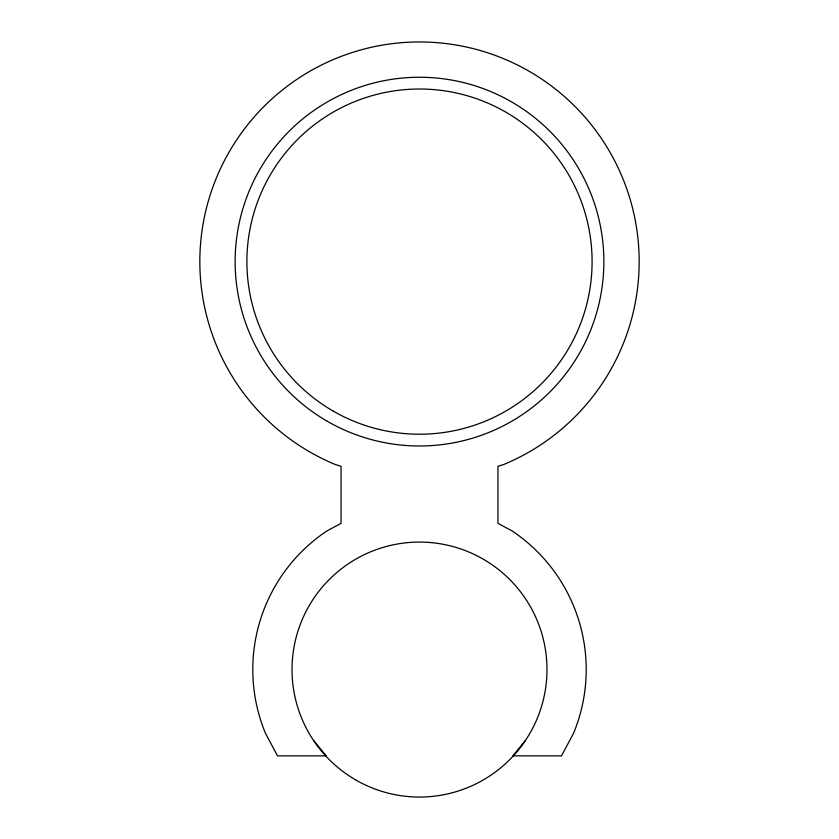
<?xml version="1.0" encoding="UTF-8"?>
<svg xmlns="http://www.w3.org/2000/svg" width="839" height="839" viewBox="0 0 839 839"><rect width="100%" height="100%" fill="white"/><g stroke="black" fill="none" stroke-linecap="round" stroke-linejoin="round"><path stroke-width="1.26" d="M525.497 740.397L512.807 755.866L561.49 755.866L573.519 733.359A166.709 166.709 0 0 0 512.115 530.951L497.957 523.379L497.957 466.264L503.557 464.565A219.661 219.661 0 0 0 593.771 127.895A219.661 219.661 0 0 0 245.229 127.895A219.661 219.661 0 0 0 335.443 464.565L341.043 466.264L341.043 523.379L326.885 530.951A166.709 166.709 0 0 0 265.481 733.359L277.51 755.866L326.193 755.866L313.503 740.397M355.757 779.966A127.486 127.486 0 0 0 546.986 669.564A127.486 127.486 0 0 0 355.757 559.162A127.486 127.486 0 0 0 355.757 779.966M327.315 421.283A184.36 184.36 0 0 0 603.86 261.611A184.36 184.36 0 0 0 327.315 101.949A184.36 184.36 0 0 0 327.315 421.283M333.198 411.089A172.593 172.593 0 0 0 592.093 261.611A172.593 172.593 0 0 0 333.198 112.143A172.593 172.593 0 0 0 333.198 411.089"/></g></svg>
